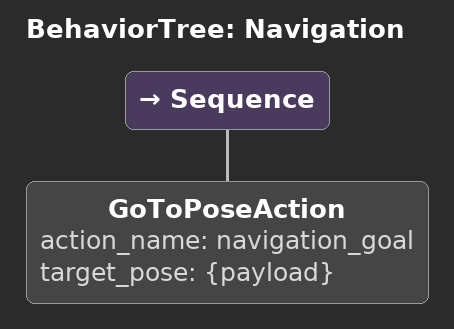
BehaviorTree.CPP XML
<?xml version="1.0" encoding="UTF-8"?>
<root BTCPP_format="4"
      main_tree_to_execute="Navigation">
  <BehaviorTree ID="Navigation">
    <Sequence>
      <GoToPoseAction action_name="navigation_goal" target_pose="{payload}"/>
    </Sequence>
  </BehaviorTree>
</root>
